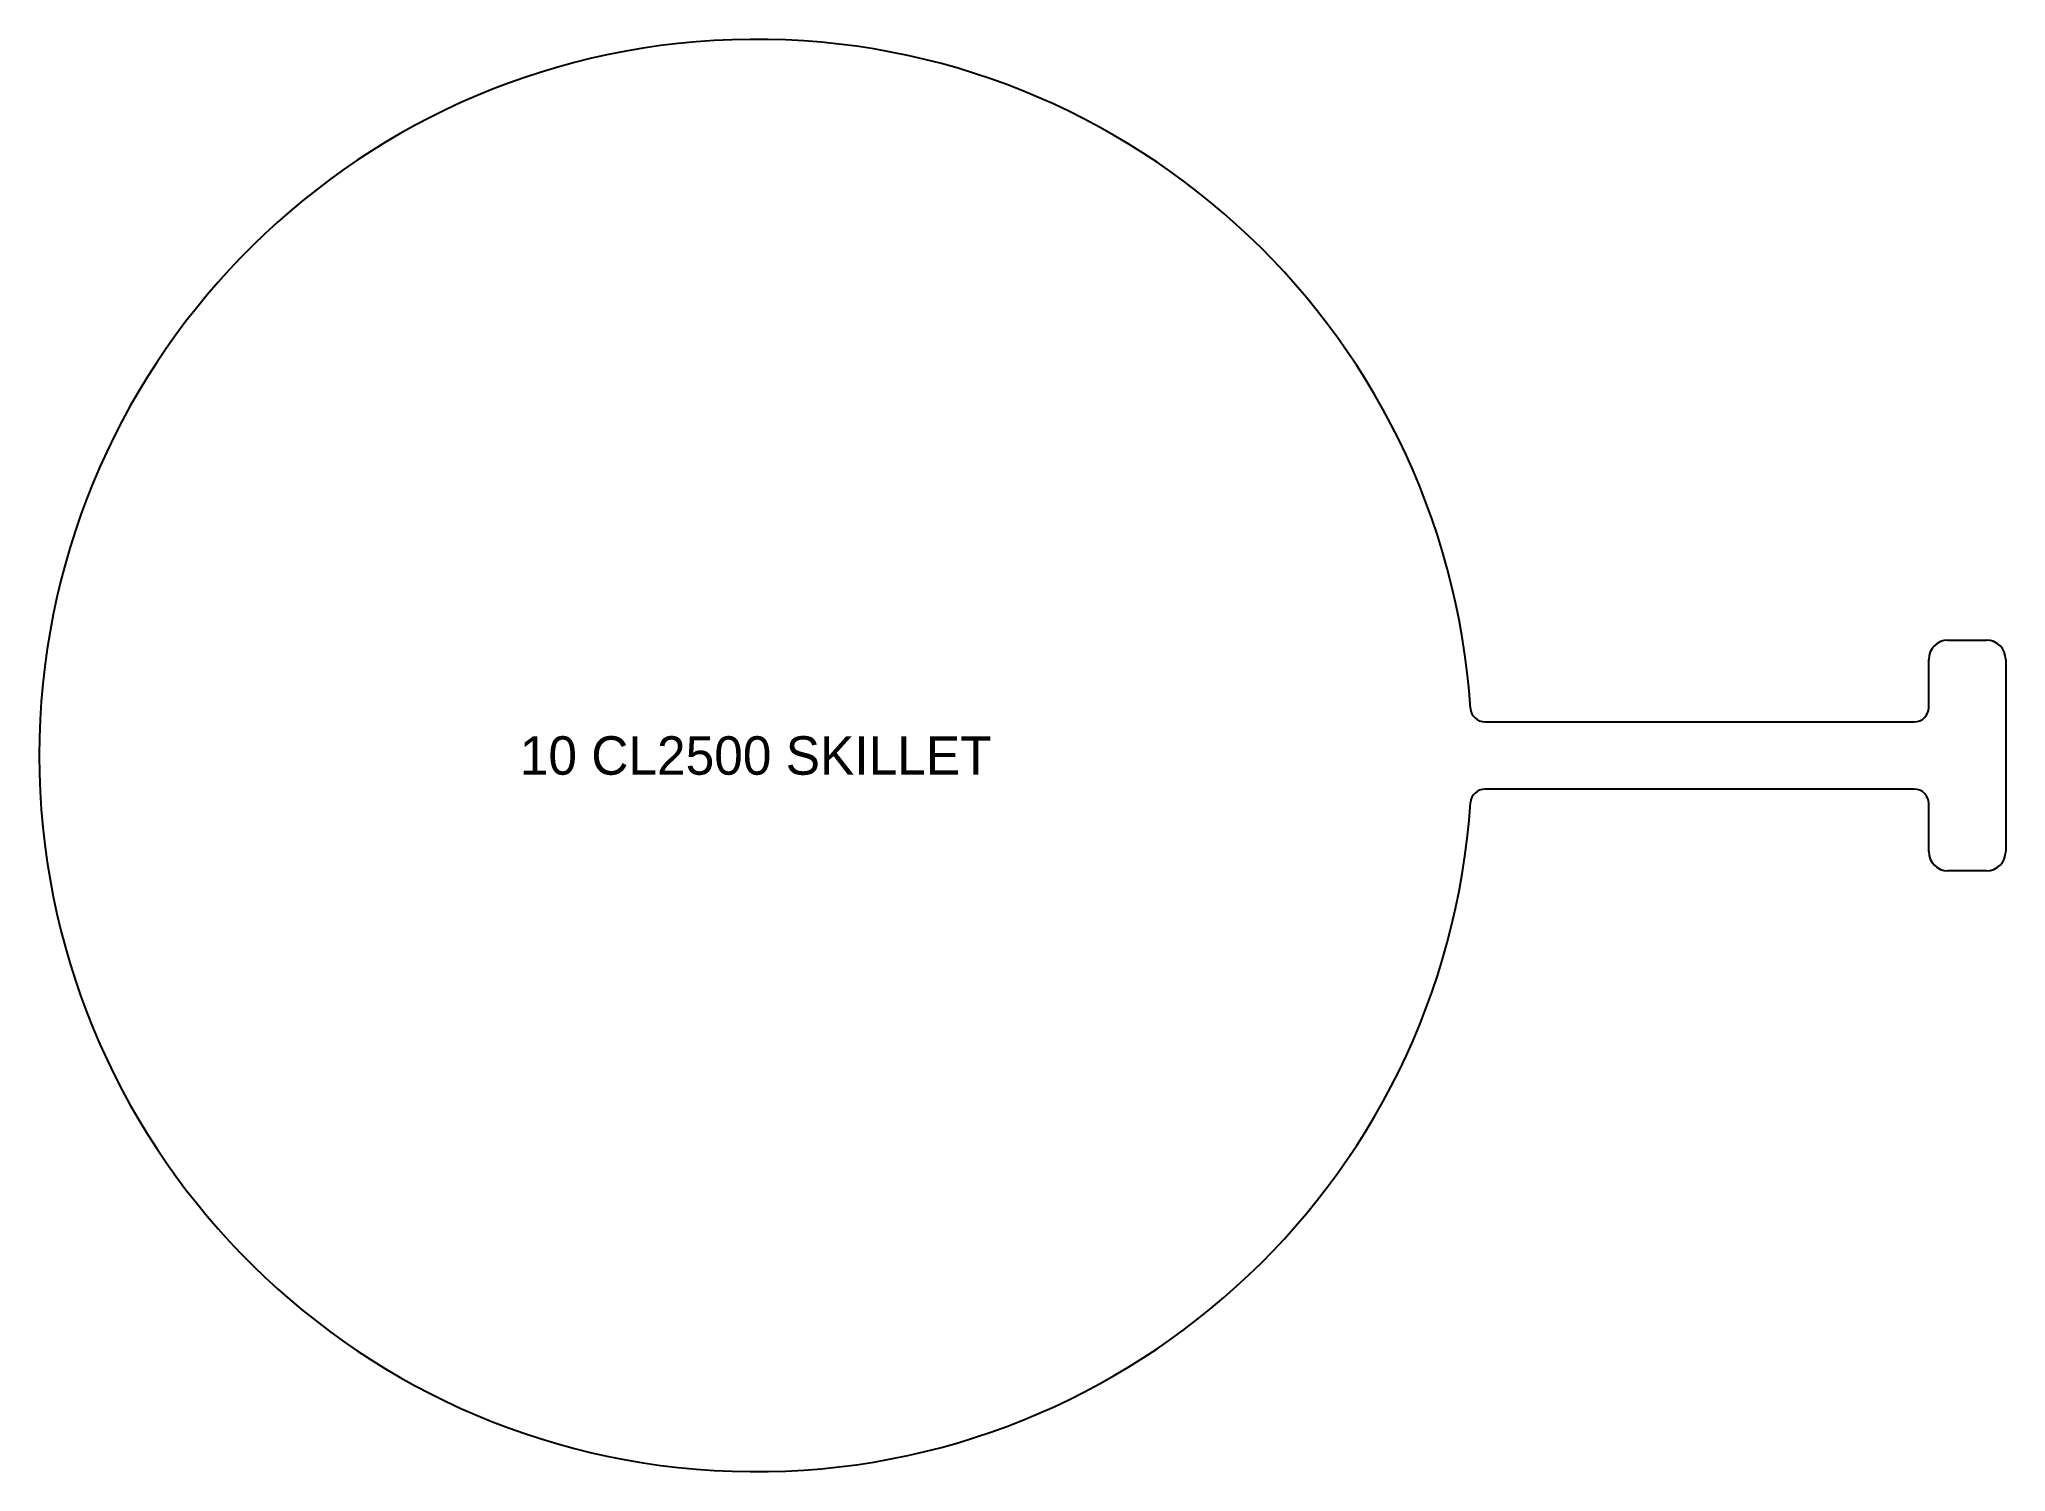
# Model space of a CAD drawing. Header units: inches. Extents: x -9.3 to 16.2, y -9.3 to 9.3.
import ezdxf
from ezdxf.enums import TextEntityAlignment as Align

# ---------------------------------------------------------------- set-up
doc = ezdxf.new("R2010")
doc.units = ezdxf.units.IN
doc.header["$MEASUREMENT"] = 0
doc.layers.add('CUT', color=7, linetype='CONTINUOUS')
doc.layers.add('ETCH', color=1, linetype='CONTINUOUS')

msp = doc.modelspace()

# ---------------------------------------------------------------- linework, layer by layer
at = {"layer": 'CUT'}
for p, q in [((15.5, 1.5), (16, 1.5)), ((15.25, 0.625), (15.25, 1.25)), ((16.25, 1.25), (16.25, -1.25)), ((9.479418, 0.4375), (15.0625, 0.4375)), ((15.0625, -0.4375), (9.479418, -0.4375)), ((15.25, -1.25), (15.25, -0.625)), ((16, -1.5), (15.5, -1.5))]:
    msp.add_line(p, q, dxfattribs=at)
for centre, radius, start, end in [((0, 0), 9.3125, 3.772184, 356.227816), ((15.5, 1.25), 0.25, 90, 180), ((16, 1.25), 0.25, 0, 90), ((9.479418, 0.625), 0.1875, 183.772184, 270), ((15.0625, 0.625), 0.1875, 270, 0), ((9.479418, -0.625), 0.1875, 90, 176.227816), ((15.0625, -0.625), 0.1875, 0, 90), ((15.5, -1.25), 0.25, 180, 270), ((16, -1.25), 0.25, 270, 0)]:
    msp.add_arc(centre, radius, start, end, dxfattribs=at)

# ---------------------------------------------------------------- texts
at = {"layer": 'ETCH'}
msp.add_text('10 CL2500 SKILLET', height=0.5, dxfattribs=at).set_placement((0, 0), align=Align.MIDDLE_CENTER)

doc.saveas('drawing.dxf')
